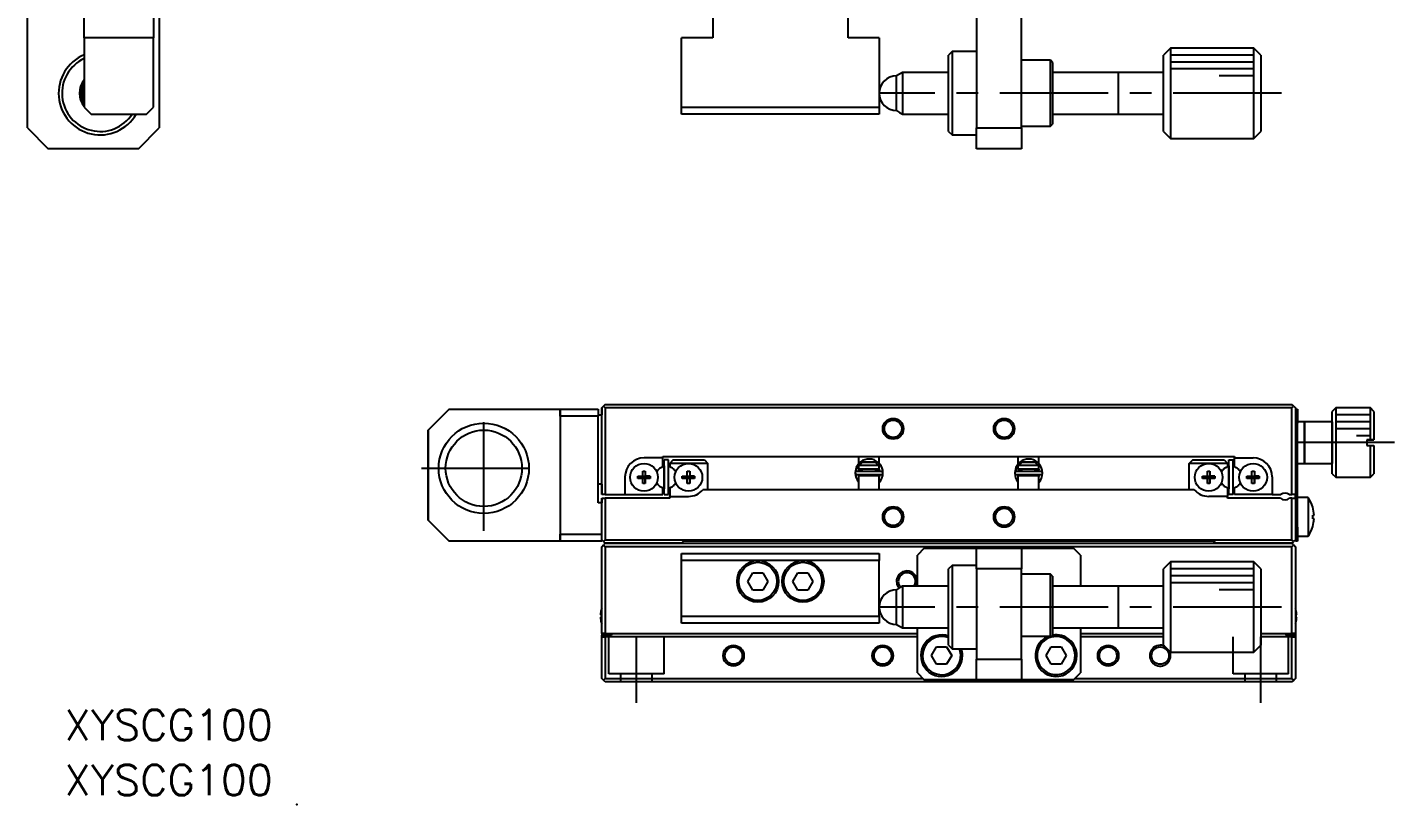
# Model space of a CAD drawing. Extents: x 42 to 370, y 20 to 268.
# Drawn here: x 44.2 to 201.9, y 19.9 to 109.5 of the extents above; entities that cross this region are included whole.
import ezdxf

# ---------------------------------------------------------------- set-up
doc = ezdxf.new("R2010")
doc.units = 0
doc.header["$LTSCALE"] = 10
doc.linetypes.add('CENTER', pattern=[2, 1.25, -0.25, 0.25, -0.25])
doc.linetypes.add('DASHED', pattern=[3.5, 2, -1.5])
doc.layers.get('0').update_dxf_attribs({"linetype": 'CONTINUOUS'})
doc.layers.add('CENTER', color=1, linetype='CENTER')
doc.styles.get("Standard").update_dxf_attribs({"font": 'txt.shx', "bigfont": '@extfont2.shx'})

msp = doc.modelspace()

# ---------------------------------------------------------------- linework, layer by layer
at = {"color": 7, "linetype": 'CONTINUOUS'}
for p, q in [((50.8, 108.28), (50.8, 115.48)), ((58.8, 115.48), (58.8, 108.28)), ((123.28, 115.48), (123.28, 108.28)), ((138.88, 108.28), (138.88, 115.48)), ((44.24, 97.88), (44.24, 110.68)), ((59.44, 110.68), (59.44, 97.88)), ((153.68, 110.68), (153.68, 97.88)), ((158.88, 97.88), (158.88, 110.68)), ((58.8, 108.28), (50.8, 108.28)), ((50.8, 108.28), (50.8, 100.28)), ((58.8, 100.28), (58.8, 108.28)), ((119.68, 100.28), (119.68, 108.28)), ((123.28, 108.28), (119.68, 108.28)), ((142.48, 108.28), (138.88, 108.28)), ((142.48, 108.28), (142.48, 100.28)), ((150.88, 106.68), (150.48, 106.28)), ((150.48, 97.48), (150.48, 106.28)), ((150.88, 106.68), (150.88, 97.08)), ((153.68, 106.68), (150.88, 106.68)), ((162.24, 105.68), (158.88, 105.68)), ((162.24, 98.08), (162.24, 105.68)), ((162.48, 105.44), (162.24, 105.68)), ((176.08, 107.08), (175.28, 106.28)), ((175.28, 97.48), (175.28, 106.28)), ((176.08, 107.08), (176.08, 96.68)), ((185.68, 107.08), (176.08, 107.08)), ((185.68, 106.28), (176.08, 106.28)), ((186.48, 106.28), (185.68, 107.08)), ((185.68, 96.68), (185.68, 107.079787)), ((186.48, 106.28), (186.48, 97.48)), ((186.48, 106.27982), (186.48, 97.48)), ((144.82641, 104.08), (144.48, 103.88)), ((145.17282, 104.28), (144.82641, 104.08)), ((145.17282, 104.28), (145.17282, 99.48)), ((150.479985, 104.28), (145.17282, 104.28)), ((162.48, 105.44), (162.48, 98.32)), ((170.08, 104.28), (162.480015, 104.28)), ((170.08, 104.28), (170.076, 104.28)), ((170.08, 99.479996), (170.08, 104.280004)), ((175.28, 104.28), (170.08, 104.28)), ((170.084, 104.28), (170.08, 104.28)), ((185.68, 105.48), (176.08, 105.48)), ((185.68, 104.68), (176.08, 104.68)), ((144.48, 99.88), (144.48, 103.88)), ((185.68, 103.88), (181.68, 103.88)), ((50.8, 100.28), (51.6, 99.48)), ((51.6, 99.48), (58, 99.48)), ((58, 99.48), (58.8, 100.28)), ((119.68, 100.28), (142.48, 100.28)), ((119.68, 99.48), (119.68, 100.28)), ((128.48, 99.48), (119.68, 99.48)), ((133.68, 99.48), (128.48, 99.48)), ((142.48, 99.48), (133.68, 99.48)), ((142.48, 100.28), (142.48, 99.48)), ((144.48, 99.88), (144.82641, 99.68)), ((144.82641, 99.68), (145.17282, 99.48)), ((145.17282, 99.48), (150.479985, 99.48)), ((162.480015, 99.48), (170.08, 99.48)), ((170.076, 99.48), (170.08, 99.48)), ((170.08, 99.48), (175.28, 99.48)), ((170.08, 99.48), (170.084, 99.48)), ((44.24, 97.88), (46.64, 95.48)), ((57.04, 95.48), (59.44, 97.88)), ((153.68, 97.88), (158.88, 97.88)), ((153.68, 95.48), (153.68, 97.88)), ((158.88, 98.08), (162.24, 98.08)), ((158.88, 97.88), (158.88, 95.48)), ((162.24, 98.08), (162.48, 98.32)), ((150.48, 97.48), (150.88, 97.08)), ((150.88, 97.08), (153.68, 97.08)), ((175.28, 97.48), (176.08, 96.68)), ((176.08, 96.68), (185.68, 96.68)), ((185.68, 96.68), (186.48, 97.48)), ((57.04, 95.48), (46.64, 95.48)), ((158.88, 95.48), (153.68, 95.48)), ((92.88, 65.44), (90.48, 63.04)), ((90.48, 63.04), (92.88, 65.44)), ((92.88, 65.44), (105.68, 65.44)), ((105.68, 65.44), (105.68, 50.24)), ((105.68, 64.64), (105.68, 65.44)), ((105.68, 65.44), (110.08, 65.44)), ((110.08, 65.44), (110.08, 64.64)), ((110.08, 64.8), (110.48, 64.8)), ((110.48, 65.6), (110.68, 65.8)), ((110.68, 65.8), (110.48, 65.6)), ((110.48, 55.6), (110.48, 65.6)), ((110.48, 65.6), (110.48, 64.8)), ((110.68, 65.8), (110.88, 66)), ((110.88, 66), (110.68, 65.8)), ((110.68, 65.8), (110.88, 65.6)), ((110.88, 66), (190.08, 66)), ((110.88, 65.6), (110.88, 55.6)), ((190.08, 65.6), (110.88, 65.6)), ((190.28, 65.8), (190.08, 66)), ((190.08, 65.6), (190.28, 65.8)), ((190.08, 55.6), (190.08, 65.6)), ((190.28, 65.8), (190.48, 65.6)), ((190.48, 65.6), (190.48, 55.6)), ((190.48, 65.44), (190.72, 65.44)), ((190.72, 65.44), (190.72, 63.84)), ((195.12, 65.6), (194.72, 65.2)), ((194.72, 64), (194.72, 65.2)), ((194.72, 58), (194.72, 65.2)), ((195.12, 65.6), (195.12, 57.6)), ((199.12, 65.6), (195.12, 65.6)), ((199.12, 64.8), (195.12, 64.8)), ((199.12, 61.92), (199.12, 65.6)), ((199.52, 65.2), (199.12, 65.6)), ((199.52, 65.2), (199.52, 61.92)), ((105.68, 64.64), (105.68, 51.04)), ((110.08, 64.64), (105.68, 64.64)), ((110.08, 54.64), (110.08, 64.64)), ((191.52, 64), (190.72, 64)), ((190.72, 51.84), (190.72, 63.84)), ((191.52, 64), (191.52, 59.2)), ((191.52, 59.2), (191.52, 64)), ((194.72, 64), (191.52, 64)), ((194.72, 61.6), (194.72, 64)), ((194.72, 64), (194.72, 59.2)), ((199.12, 64), (195.12, 64)), ((199.12, 63.2), (195.12, 63.2)), ((90.48, 63.04), (90.48, 52.64)), ((90.48, 52.64), (90.48, 63.04)), ((194.72, 59.2), (194.72, 61.6)), ((199.12, 62.4), (197.52, 62.4)), ((198.72, 61.92), (199.12, 61.92)), ((199.12, 61.92), (198.72, 61.92)), ((198.72, 61.92), (198.72, 61.28)), ((199.12, 61.92), (199.52, 61.92)), ((199.52, 61.92), (199.12, 61.92)), ((117.52, 60), (183.44, 60)), ((117.52, 59.84), (117.52, 60)), ((140.08, 60), (140.08, 59.126675)), ((142.48, 59.20151), (142.48, 60)), ((158.48, 60), (158.48, 59.126675)), ((160.88, 59.20151), (160.88, 60)), ((183.44, 60), (183.44, 59.84)), ((183.44, 59.84), (183.44, 60)), ((198.72, 61.28), (199.12, 61.28)), ((199.12, 57.6), (199.12, 61.28)), ((199.12, 61.28), (199.52, 61.28)), ((199.52, 61.28), (199.52, 58)), ((117.52, 59.84), (115.36, 59.84)), ((117.285, 58.699852), (117.52, 58.83553)), ((117.52, 58.83553), (117.52, 59.84)), ((117.68, 58.847117), (117.68, 59.6)), ((117.68, 55.6), (117.68, 59.6)), ((118.16, 59.6), (117.68, 59.6)), ((117.68, 58.92), (117.68, 56.28)), ((117.68, 58.92), (117.68, 58.847117)), ((117.68, 58.92), (117.68, 58.847117)), ((117.68, 58.92), (117.68, 58.847117)), ((117.68, 58.92), (117.68, 58.847117)), ((117.68, 58.92), (117.68, 58.847117)), ((117.68, 58.92), (117.68, 58.847117)), ((117.68, 58.92), (117.68, 58.847117)), ((117.68, 58.92), (117.68, 58.847117)), ((117.68, 58.92), (117.68, 58.847117)), ((117.68, 58.92), (117.68, 58.847117)), ((117.68, 58.92), (117.68, 58.847117)), ((117.68, 58.92), (117.68, 58.847117)), ((117.68, 58.92), (117.68, 58.847117)), ((117.68, 58.92), (117.68, 58.847117)), ((117.68, 58.92), (117.68, 58.847117)), ((117.68, 58.92), (117.68, 58.847117)), ((117.68, 58.92), (117.68, 58.847117)), ((117.68, 58.92), (117.68, 58.847117)), ((117.68, 58.92), (117.68, 58.847117)), ((117.68, 58.92), (117.68, 58.847117)), ((117.68, 58.92), (117.68, 58.847117)), ((117.68, 58.92), (117.68, 58.847117)), ((117.68, 58.92), (117.68, 58.847117)), ((118.16, 55.6), (118.16, 59.6)), ((118.32, 59.2), (118.72, 59.6)), ((118.72, 59.6), (118.32, 59.2)), ((118.32, 59.2), (118.32, 58.83553)), ((118.32, 59.2), (118.32, 58.83553)), ((120.48, 59.2), (118.32, 59.2)), ((118.32, 58.83553), (118.555, 58.699852)), ((118.32, 58.83553), (118.555, 58.699852)), ((118.72, 59.6), (122.32, 59.6)), ((122.72, 59.2), (120.48, 59.2)), ((122.32, 59.6), (122.72, 59.2)), ((122.72, 56.16), (122.72, 59.2)), ((139.825298, 58.695789), (139.713552, 58.123378)), ((139.842339, 58.737252), (139.825298, 58.695789)), ((139.839935, 58.731317), (139.838937, 58.730371)), ((139.838937, 58.730371), (139.839796, 58.279786)), ((139.840594, 58.731567), (139.839935, 58.731317)), ((139.842595, 58.731888), (139.840594, 58.731567)), ((139.868795, 58.795747), (139.842339, 58.737252)), ((139.842449, 58.737596), (140.035979, 58.673389)), ((139.845743, 58.73186), (139.842595, 58.731888)), ((139.849813, 58.731417), (139.845743, 58.73186)), ((139.854781, 58.730563), (139.849813, 58.731417)), ((139.860618, 58.729301), (139.854781, 58.730563)), ((139.86729, 58.72764), (139.860618, 58.729301)), ((139.87476, 58.725589), (139.86729, 58.72764)), ((139.882983, 58.72316), (139.87476, 58.725589)), ((139.891912, 58.720366), (139.882983, 58.72316)), ((139.901494, 58.717225), (139.891912, 58.720366)), ((139.911676, 58.713754), (139.901494, 58.717225)), ((139.922397, 58.709974), (139.911676, 58.713754)), ((139.933595, 58.705906), (139.922397, 58.709974)), ((139.945206, 58.701574), (139.933595, 58.705906)), ((139.957162, 58.697002), (139.945206, 58.701574)), ((139.969394, 58.692219), (139.957162, 58.697002)), ((139.981831, 58.687251), (139.969394, 58.692219)), ((139.994401, 58.682127), (139.981831, 58.687251)), ((140.007031, 58.676876), (139.994401, 58.682127)), ((140.019647, 58.67153), (140.007031, 58.676876)), ((140.032178, 58.666119), (140.019647, 58.67153)), ((140.044549, 58.660675), (140.032178, 58.666119)), ((140.035979, 58.673389), (140.080013, 58.653278)), ((140.05669, 58.655228), (140.044549, 58.660675)), ((140.06853, 58.649812), (140.05669, 58.655228)), ((140.08, 58.644456), (140.06853, 58.649812)), ((140.123453, 58.96), (140.08, 58.96)), ((140.123453, 58.96), (140.08, 58.96)), ((140.08, 58.96), (140.08, 58.56)), ((140.08, 58.56), (142.48, 58.56)), ((140.123453, 58.96), (140.546788, 59.36)), ((142.436547, 58.96), (140.123453, 58.96)), ((140.153548, 58.509758), (140.154009, 58.520672)), ((140.153639, 58.498835), (140.153548, 58.509758)), ((140.154281, 58.487932), (140.153639, 58.498835)), ((140.154009, 58.520672), (140.15502, 58.531551)), ((140.155473, 58.477077), (140.154281, 58.487932)), ((140.15502, 58.531551), (140.156579, 58.542365)), ((140.157209, 58.466299), (140.155473, 58.477077)), ((140.156579, 58.542365), (140.158682, 58.553088)), ((140.159487, 58.455623), (140.157209, 58.466299)), ((140.158682, 58.553088), (140.160344, 58.560015)), ((140.162298, 58.445079), (140.159487, 58.455623)), ((140.165635, 58.434692), (140.162298, 58.445079)), ((140.169489, 58.424489), (140.165635, 58.434692)), ((140.173849, 58.414495), (140.169489, 58.424489)), ((140.178703, 58.404734), (140.173849, 58.414495)), ((140.184039, 58.395232), (140.178703, 58.404734)), ((140.181226, 58.4), (140.48, 58.4)), ((140.189841, 58.386011), (140.184039, 58.395232)), ((140.196094, 58.377093), (140.189841, 58.386011)), ((140.202783, 58.368501), (140.196094, 58.377093)), ((140.209888, 58.360254), (140.202783, 58.368501)), ((140.217394, 58.352373), (140.209888, 58.360254)), ((140.225279, 58.344876), (140.217394, 58.352373)), ((140.233524, 58.33778), (140.225279, 58.344876)), ((140.48, 58.56), (140.48, 58.287853)), ((140.546788, 59.36), (142.013212, 59.36)), ((142.013212, 59.36), (140.546788, 59.36)), ((142.013212, 59.36), (142.436547, 58.96)), ((142.08, 58.287853), (142.08, 58.56)), ((142.08, 58.4), (142.444813, 58.4)), ((142.404609, 58.348731), (142.396531, 58.341409)), ((142.412314, 58.356447), (142.404609, 58.348731)), ((142.419628, 58.364539), (142.412314, 58.356447)), ((142.426531, 58.372988), (142.419628, 58.364539)), ((142.433005, 58.381773), (142.426531, 58.372988)), ((142.439033, 58.390872), (142.433005, 58.381773)), ((142.48, 58.96), (142.436547, 58.96)), ((142.4446, 58.400264), (142.439033, 58.390872)), ((142.449689, 58.409925), (142.4446, 58.400264)), ((142.454288, 58.419831), (142.449689, 58.409925)), ((142.458384, 58.429957), (142.454288, 58.419831)), ((142.461966, 58.440277), (142.458384, 58.429957)), ((142.465024, 58.450766), (142.461966, 58.440277)), ((142.46755, 58.461396), (142.465024, 58.450766)), ((142.466128, 58.557067), (142.468081, 58.548203)), ((142.469536, 58.47214), (142.46755, 58.461396)), ((142.468081, 58.548203), (142.469935, 58.537442)), ((142.470978, 58.482971), (142.469536, 58.47214)), ((142.469935, 58.537442), (142.471244, 58.5266)), ((142.471872, 58.493861), (142.470978, 58.482971)), ((142.471244, 58.5266), (142.472005, 58.515703)), ((142.472214, 58.504781), (142.471872, 58.493861)), ((142.472005, 58.515703), (142.472214, 58.504781)), ((142.48, 59.201316), (142.48, 59.201436)), ((142.48, 58.56), (142.48, 58.96)), ((142.802529, 58.688697), (142.786798, 58.730371)), ((158.225298, 58.695789), (158.113552, 58.123378)), ((158.239806, 58.731296), (158.225298, 58.695789)), ((158.239935, 58.731317), (158.238937, 58.730371)), ((158.238937, 58.730371), (158.239796, 58.279786)), ((158.268795, 58.795747), (158.239806, 58.731296)), ((158.240594, 58.731567), (158.239935, 58.731317)), ((158.242586, 58.731888), (158.240594, 58.731567)), ((158.242449, 58.737596), (158.435979, 58.673389)), ((158.245731, 58.731861), (158.242586, 58.731888)), ((158.249798, 58.73142), (158.245731, 58.731861)), ((158.254764, 58.730566), (158.249798, 58.73142)), ((158.260599, 58.729306), (158.254764, 58.730566)), ((158.26727, 58.727646), (158.260599, 58.729306)), ((158.274739, 58.725595), (158.26727, 58.727646)), ((158.282961, 58.723166), (158.274739, 58.725595)), ((158.291889, 58.720373), (158.282961, 58.723166)), ((158.301472, 58.717233), (158.291889, 58.720373)), ((158.311654, 58.713762), (158.301472, 58.717233)), ((158.322376, 58.709981), (158.311654, 58.713762)), ((158.333575, 58.705913), (158.322376, 58.709981)), ((158.345187, 58.701581), (158.333575, 58.705913)), ((158.357144, 58.697009), (158.345187, 58.701581)), ((158.369377, 58.692225), (158.357144, 58.697009)), ((158.381816, 58.687257), (158.369377, 58.692225)), ((158.394388, 58.682132), (158.381816, 58.687257)), ((158.407019, 58.676881), (158.394388, 58.682132)), ((158.419638, 58.671534), (158.407019, 58.676881)), ((158.43217, 58.666122), (158.419638, 58.671534)), ((158.444544, 58.660677), (158.43217, 58.666122)), ((158.435979, 58.673389), (158.480013, 58.653278)), ((158.456686, 58.65523), (158.444544, 58.660677)), ((158.468528, 58.649813), (158.456686, 58.65523)), ((158.48, 58.644456), (158.468528, 58.649813)), ((158.523453, 58.96), (158.48, 58.96)), ((158.523453, 58.96), (158.48, 58.96)), ((158.48, 58.96), (158.48, 58.56)), ((158.48, 58.56), (160.88, 58.56)), ((158.523453, 58.96), (158.946788, 59.36)), ((160.836547, 58.96), (158.523453, 58.96)), ((158.553548, 58.509758), (158.554009, 58.520672)), ((158.553639, 58.498835), (158.553548, 58.509758)), ((158.554281, 58.487932), (158.553639, 58.498835)), ((158.554009, 58.520672), (158.55502, 58.531551)), ((158.555473, 58.477077), (158.554281, 58.487932)), ((158.55502, 58.531551), (158.556579, 58.542365)), ((158.557209, 58.466299), (158.555473, 58.477077)), ((158.556579, 58.542365), (158.558682, 58.553088)), ((158.559487, 58.455623), (158.557209, 58.466299)), ((158.558682, 58.553088), (158.560344, 58.560015)), ((158.562298, 58.445079), (158.559487, 58.455623)), ((158.565635, 58.434692), (158.562298, 58.445079)), ((158.569489, 58.424489), (158.565635, 58.434692)), ((158.573849, 58.414495), (158.569489, 58.424489)), ((158.578703, 58.404734), (158.573849, 58.414495)), ((158.584039, 58.395232), (158.578703, 58.404734)), ((158.581226, 58.4), (158.88, 58.4)), ((158.589841, 58.386011), (158.584039, 58.395232)), ((158.596094, 58.377093), (158.589841, 58.386011)), ((158.602783, 58.368501), (158.596094, 58.377093)), ((158.609888, 58.360254), (158.602783, 58.368501)), ((158.617394, 58.352373), (158.609888, 58.360254)), ((158.625279, 58.344876), (158.617394, 58.352373)), ((158.633524, 58.33778), (158.625279, 58.344876)), ((158.88, 58.56), (158.88, 58.287853)), ((158.946788, 59.36), (160.413212, 59.36)), ((160.413212, 59.36), (158.946788, 59.36)), ((160.413212, 59.36), (160.836547, 58.96)), ((160.48, 58.287853), (160.48, 58.56)), ((160.48, 58.4), (160.844813, 58.4)), ((160.804609, 58.348731), (160.796531, 58.341409)), ((160.812314, 58.356447), (160.804609, 58.348731)), ((160.819628, 58.364539), (160.812314, 58.356447)), ((160.826531, 58.372988), (160.819628, 58.364539)), ((160.833005, 58.381773), (160.826531, 58.372988)), ((160.839033, 58.390872), (160.833005, 58.381773)), ((160.88, 58.96), (160.836547, 58.96)), ((160.8446, 58.400264), (160.839033, 58.390872)), ((160.849689, 58.409925), (160.8446, 58.400264)), ((160.854288, 58.419831), (160.849689, 58.409925)), ((160.858384, 58.429957), (160.854288, 58.419831)), ((160.861966, 58.440277), (160.858384, 58.429957)), ((160.865024, 58.450766), (160.861966, 58.440277)), ((160.86755, 58.461396), (160.865024, 58.450766)), ((160.866128, 58.557067), (160.868081, 58.548203)), ((160.869536, 58.47214), (160.86755, 58.461396)), ((160.868081, 58.548203), (160.869935, 58.537442)), ((160.870978, 58.482971), (160.869536, 58.47214)), ((160.869935, 58.537442), (160.871244, 58.5266)), ((160.871872, 58.493861), (160.870978, 58.482971)), ((160.871244, 58.5266), (160.872005, 58.515703)), ((160.872214, 58.504781), (160.871872, 58.493861)), ((160.872005, 58.515703), (160.872214, 58.504781)), ((160.88, 59.201316), (160.88, 59.201436)), ((160.88, 58.56), (160.88, 58.96)), ((161.202529, 58.688697), (161.186798, 58.730371)), ((178.24, 59.2), (178.64, 59.6)), ((178.64, 59.6), (178.24, 59.2)), ((180.48, 59.2), (178.24, 59.2)), ((178.24, 56.16), (178.24, 59.2)), ((178.24, 56.16), (178.24, 59.2)), ((178.64, 59.6), (182.24, 59.6)), ((182.64, 59.2), (180.48, 59.2)), ((182.24, 59.6), (182.64, 59.2)), ((182.64, 58.83553), (182.405, 58.699852)), ((182.64, 59.2), (182.64, 58.83553)), ((182.799998, 58.92), (182.799998, 58.847117)), ((182.799998, 58.92), (182.799998, 58.847117)), ((182.799998, 58.92), (182.799998, 58.847117)), ((182.799998, 58.92), (182.799998, 58.847117)), ((182.799998, 58.92), (182.799998, 58.847117)), ((182.799998, 58.92), (182.799998, 58.847117)), ((182.799998, 58.92), (182.799998, 58.847117)), ((182.799998, 58.92), (182.799998, 58.847117)), ((182.799998, 58.92), (182.799998, 58.847117)), ((182.799998, 58.92), (182.799998, 58.847117)), ((182.799998, 58.92), (182.799998, 58.847117)), ((182.799998, 58.92), (182.799998, 58.847117)), ((182.799998, 58.92), (182.799998, 58.847117)), ((182.799998, 58.92), (182.799998, 58.847117)), ((182.799998, 58.92), (182.799998, 58.847117)), ((182.799998, 58.92), (182.799998, 58.847117)), ((182.799998, 58.92), (182.799998, 58.847117)), ((182.799998, 58.92), (182.799998, 58.847117)), ((182.799998, 58.92), (182.799998, 58.847117)), ((182.799998, 58.92), (182.799998, 58.847117)), ((182.799998, 58.92), (182.799998, 58.847117)), ((182.799998, 58.92), (182.799998, 56.28)), ((182.799998, 58.92), (182.799998, 58.847117)), ((182.799998, 58.92), (182.799998, 58.847117)), ((182.799998, 58.92), (182.799998, 58.847117)), ((182.799998, 58.92), (182.799998, 58.847117)), ((182.799998, 58.92), (182.799998, 58.847117)), ((182.799998, 58.92), (182.799998, 58.847117)), ((182.799998, 58.92), (182.799998, 58.847117)), ((182.799998, 58.92), (182.799998, 58.847117)), ((182.799998, 58.92), (182.799998, 58.847117)), ((182.799998, 58.92), (182.799998, 58.847117)), ((182.799998, 58.92), (182.799998, 58.847117)), ((182.799998, 58.92), (182.799998, 58.847117)), ((182.799998, 58.92), (182.799998, 58.847117)), ((182.799998, 58.92), (182.799998, 58.847117)), ((182.799998, 58.92), (182.799998, 58.847117)), ((182.799998, 58.92), (182.799998, 58.847117)), ((182.799998, 58.92), (182.799998, 58.847117)), ((182.799998, 58.92), (182.799998, 58.847117)), ((182.799998, 58.92), (182.799998, 58.847117)), ((182.799998, 58.92), (182.799998, 58.847117)), ((182.8, 59.6), (183.28, 59.6)), ((182.8, 55.6), (182.8, 59.6)), ((182.8, 58.847117), (182.8, 59.6)), ((183.28, 55.6), (183.28, 59.6)), ((183.44, 59.84), (185.6, 59.84)), ((183.44, 58.83553), (183.44, 59.84)), ((183.44, 58.83553), (183.44, 59.84)), ((183.675, 58.699852), (183.44, 58.83553)), ((183.675, 58.699852), (183.44, 58.83553)), ((190.72, 59.2), (191.52, 59.2)), ((191.52, 59.2), (194.72, 59.2)), ((194.72, 58), (194.72, 59.2)), ((110.48, 56.8), (110.08, 56.8)), ((110.48, 56.8), (110.48, 55.6)), ((113.16, 57.64), (113.16, 55.6)), ((114.650911, 57.744), (115.216, 57.744)), ((114.650911, 57.456), (114.650911, 57.744)), ((114.650911, 57.744), (115.216, 57.744)), ((115.216, 57.456), (114.650911, 57.456)), ((115.216, 58.309089), (115.504, 58.309089)), ((115.216, 57.744), (115.216, 58.309089)), ((115.224298, 57.735702), (115.216, 57.744)), ((115.224298, 57.464298), (115.216, 57.456)), ((115.216, 56.890911), (115.216, 57.456)), ((115.504, 56.890911), (115.216, 56.890911)), ((115.224298, 57.464298), (115.224298, 57.735702)), ((115.224298, 57.735702), (115.495702, 57.735702)), ((115.495702, 57.464298), (115.224298, 57.464298)), ((115.495702, 57.735702), (115.504, 57.744)), ((115.495702, 57.735702), (115.495702, 57.464298)), ((115.495702, 57.464298), (115.504, 57.456)), ((115.504, 58.309089), (115.504, 57.744)), ((115.504, 58.309089), (115.504, 57.744)), ((115.504, 57.744), (116.069089, 57.744)), ((116.069089, 57.744), (115.504, 57.744)), ((115.504, 57.456), (115.504, 56.890911)), ((116.069089, 57.456), (115.504, 57.456)), ((115.504, 56.890911), (115.504, 57.456)), ((116.069089, 57.744), (116.069089, 57.456)), ((119.770911, 57.744), (120.336, 57.744)), ((119.770911, 57.456), (119.770911, 57.744)), ((119.770911, 57.744), (120.336, 57.744)), ((120.336, 57.456), (119.770911, 57.456)), ((120.336, 58.309089), (120.624, 58.309089)), ((120.336, 57.744), (120.336, 58.309089)), ((120.344298, 57.735702), (120.336, 57.744)), ((120.344298, 57.464298), (120.336, 57.456)), ((120.336, 56.890911), (120.336, 57.456)), ((120.624, 56.890911), (120.336, 56.890911)), ((120.344298, 57.464298), (120.344298, 57.735702)), ((120.344298, 57.735702), (120.615702, 57.735702)), ((120.615702, 57.464298), (120.344298, 57.464298)), ((120.615702, 57.735702), (120.624, 57.744)), ((120.615702, 57.735702), (120.615702, 57.464298)), ((120.615702, 57.464298), (120.624, 57.456)), ((120.624, 58.309089), (120.624, 57.744)), ((120.624, 58.309089), (120.624, 57.744)), ((120.624, 57.744), (121.189089, 57.744)), ((121.189089, 57.744), (120.624, 57.744)), ((120.624, 57.456), (120.624, 56.890911)), ((121.189089, 57.456), (120.624, 57.456)), ((120.624, 56.890911), (120.624, 57.456)), ((121.189089, 57.744), (121.189089, 57.456)), ((142.732868, 58.287853), (139.892868, 58.287853)), ((139.892868, 57.927853), (142.732868, 57.927853)), ((140.48, 57.76), (140.08, 57.76)), ((142.48, 57.76), (140.08, 57.76)), ((140.08, 57.76), (140.08, 56.16)), ((140.122443, 57.7599), (140.085581, 57.927808)), ((140.242109, 58.331102), (140.233524, 58.33778)), ((140.251011, 58.324857), (140.242109, 58.331102)), ((140.260209, 58.319061), (140.251011, 58.324857)), ((140.269681, 58.313725), (140.260209, 58.319061)), ((140.279402, 58.308863), (140.269681, 58.313725)), ((140.28935, 58.304485), (140.279402, 58.308863)), ((140.299501, 58.300602), (140.28935, 58.304485)), ((140.309829, 58.297221), (140.299501, 58.300602)), ((140.320311, 58.294352), (140.309829, 58.297221)), ((140.330921, 58.291999), (140.320311, 58.294352)), ((140.341633, 58.29017), (140.330921, 58.291999)), ((140.352423, 58.288867), (140.341633, 58.29017)), ((140.363264, 58.288094), (140.352423, 58.288867)), ((140.373559, 58.287853), (140.363264, 58.288094)), ((140.48, 57.927853), (140.48, 57.76)), ((142.08, 57.76), (140.48, 57.76)), ((142.08, 57.76), (140.48, 57.76)), ((142.08, 57.76), (142.08, 57.927853)), ((142.48, 57.76), (142.08, 57.76)), ((142.257062, 58.287908), (142.252177, 58.287853)), ((142.267921, 58.288416), (142.257062, 58.287908)), ((142.278742, 58.289456), (142.267921, 58.288416)), ((142.289501, 58.291024), (142.278742, 58.289456)), ((142.300172, 58.293119), (142.289501, 58.291024)), ((142.310729, 58.295735), (142.300172, 58.293119)), ((142.321147, 58.298867), (142.310729, 58.295735)), ((142.331401, 58.302507), (142.321147, 58.298867)), ((142.341465, 58.306648), (142.331401, 58.302507)), ((142.351316, 58.311281), (142.341465, 58.306648)), ((142.360928, 58.316394), (142.351316, 58.311281)), ((142.370279, 58.321977), (142.360928, 58.316394)), ((142.379345, 58.328017), (142.370279, 58.321977)), ((142.388103, 58.334499), (142.379345, 58.328017)), ((142.396531, 58.341409), (142.388103, 58.334499)), ((142.48, 56.16), (142.48, 57.76)), ((142.539903, 57.927801), (142.480327, 57.688787)), ((161.132868, 58.287853), (158.292868, 58.287853)), ((158.292868, 57.927853), (161.132868, 57.927853)), ((158.88, 57.76), (158.48, 57.76)), ((160.88, 57.76), (158.48, 57.76)), ((158.48, 57.76), (158.48, 56.16)), ((158.522443, 57.7599), (158.485581, 57.927808)), ((158.642109, 58.331102), (158.633524, 58.33778)), ((158.651011, 58.324857), (158.642109, 58.331102)), ((158.660209, 58.319061), (158.651011, 58.324857)), ((158.669681, 58.313725), (158.660209, 58.319061)), ((158.679402, 58.308863), (158.669681, 58.313725)), ((158.68935, 58.304485), (158.679402, 58.308863)), ((158.699501, 58.300602), (158.68935, 58.304485)), ((158.709829, 58.297221), (158.699501, 58.300602)), ((158.720311, 58.294352), (158.709829, 58.297221)), ((158.730921, 58.291999), (158.720311, 58.294352)), ((158.741633, 58.29017), (158.730921, 58.291999)), ((158.752423, 58.288867), (158.741633, 58.29017)), ((158.763264, 58.288094), (158.752423, 58.288867)), ((158.773559, 58.287853), (158.763264, 58.288094)), ((158.88, 57.927853), (158.88, 57.76)), ((160.48, 57.76), (158.88, 57.76)), ((160.48, 57.76), (158.88, 57.76)), ((160.48, 57.76), (160.48, 57.927853)), ((160.88, 57.76), (160.48, 57.76)), ((160.657062, 58.287908), (160.652177, 58.287853)), ((160.667921, 58.288416), (160.657062, 58.287908)), ((160.678742, 58.289456), (160.667921, 58.288416)), ((160.689501, 58.291024), (160.678742, 58.289456)), ((160.700172, 58.293119), (160.689501, 58.291024)), ((160.710729, 58.295735), (160.700172, 58.293119)), ((160.721147, 58.298867), (160.710729, 58.295735)), ((160.731401, 58.302507), (160.721147, 58.298867)), ((160.741465, 58.306648), (160.731401, 58.302507)), ((160.751316, 58.311281), (160.741465, 58.306648)), ((160.760928, 58.316394), (160.751316, 58.311281)), ((160.770279, 58.321977), (160.760928, 58.316394)), ((160.779345, 58.328017), (160.770279, 58.321977)), ((160.788103, 58.334499), (160.779345, 58.328017)), ((160.796531, 58.341409), (160.788103, 58.334499)), ((160.88, 56.16), (160.88, 57.76)), ((160.939903, 57.927801), (160.880327, 57.688787)), ((179.770911, 57.744), (180.336, 57.744)), ((179.770911, 57.456), (179.770911, 57.744)), ((179.770911, 57.744), (180.336, 57.744)), ((180.336, 57.456), (179.770911, 57.456)), ((180.336, 58.309089), (180.624, 58.309089)), ((180.336, 57.744), (180.336, 58.309089)), ((180.344298, 57.735702), (180.336, 57.744)), ((180.344298, 57.464298), (180.336, 57.456)), ((180.336, 56.890911), (180.336, 57.456)), ((180.624, 56.890911), (180.336, 56.890911)), ((180.344298, 57.464298), (180.344298, 57.735702)), ((180.344298, 57.735702), (180.615702, 57.735702)), ((180.615702, 57.464298), (180.344298, 57.464298)), ((180.615702, 57.735702), (180.624, 57.744)), ((180.615702, 57.735702), (180.615702, 57.464298)), ((180.615702, 57.464298), (180.624, 57.456)), ((180.624, 58.309089), (180.624, 57.744)), ((180.624, 58.309089), (180.624, 57.744)), ((180.624, 57.744), (181.189089, 57.744)), ((181.189089, 57.744), (180.624, 57.744)), ((180.624, 57.456), (180.624, 56.890911)), ((181.189089, 57.456), (180.624, 57.456)), ((180.624, 56.890911), (180.624, 57.456)), ((181.189089, 57.744), (181.189089, 57.456)), ((184.890911, 57.744), (185.456, 57.744)), ((184.890911, 57.456), (184.890911, 57.744)), ((184.890911, 57.744), (185.456, 57.744)), ((185.456, 57.456), (184.890911, 57.456)), ((185.456, 58.309089), (185.744, 58.309089)), ((185.456, 57.744), (185.456, 58.309089)), ((185.464298, 57.735702), (185.456, 57.744)), ((185.464298, 57.464298), (185.456, 57.456)), ((185.456, 56.890911), (185.456, 57.456)), ((185.744, 56.890911), (185.456, 56.890911)), ((185.464298, 57.464298), (185.464298, 57.735702)), ((185.464298, 57.735702), (185.735702, 57.735702)), ((185.735702, 57.464298), (185.464298, 57.464298)), ((185.735702, 57.735702), (185.744, 57.744)), ((185.735702, 57.735702), (185.735702, 57.464298)), ((185.735702, 57.464298), (185.744, 57.456)), ((185.744, 58.309089), (185.744, 57.744)), ((185.744, 58.309089), (185.744, 57.744)), ((185.744, 57.744), (186.309089, 57.744)), ((186.309089, 57.744), (185.744, 57.744)), ((185.744, 57.456), (185.744, 56.890911)), ((186.309089, 57.456), (185.744, 57.456)), ((185.744, 56.890911), (185.744, 57.456)), ((186.309089, 57.744), (186.309089, 57.456)), ((187.8, 57.64), (187.8, 55.6)), ((187.8, 57.64), (187.8, 55.6)), ((194.72, 58), (195.12, 57.6)), ((195.12, 57.6), (199.12, 57.6)), ((199.12, 57.6), (199.52, 58)), ((105.68, 55.44), (105.68, 53.04)), ((105.68, 55.44), (105.68, 50.64)), ((110.88, 55.6), (110.48, 55.6)), ((110.48, 50.4), (110.48, 55.2)), ((110.48, 55.2), (110.88, 55.2)), ((110.48, 55.2), (110.48, 54.64)), ((110.88, 55.6), (113.16, 55.6)), ((110.88, 55.2), (110.88, 50.4)), ((118.32, 55.2), (110.88, 55.2)), ((113.16, 55.6), (117.52, 55.6)), ((117.52, 56.36447), (117.285, 56.500148)), ((117.52, 55.6), (117.52, 56.36447)), ((117.68, 56.352883), (117.68, 56.28)), ((117.68, 56.352883), (117.68, 56.28)), ((117.68, 56.352883), (117.68, 56.28)), ((117.68, 56.352883), (117.68, 56.28)), ((117.68, 56.352883), (117.68, 56.28)), ((117.68, 56.352883), (117.68, 56.28)), ((117.68, 56.352883), (117.68, 56.28)), ((117.68, 56.352883), (117.68, 56.28)), ((117.68, 56.352883), (117.68, 56.28)), ((117.68, 56.352883), (117.68, 56.28)), ((117.68, 56.352883), (117.68, 56.28)), ((117.68, 56.352883), (117.68, 56.28)), ((117.68, 56.352883), (117.68, 56.28)), ((117.68, 56.352883), (117.68, 56.28)), ((117.68, 56.352883), (117.68, 56.28)), ((117.68, 56.352883), (117.68, 56.28)), ((117.68, 56.352883), (117.68, 56.28)), ((117.68, 56.352883), (117.68, 56.28)), ((117.68, 56.352883), (117.68, 56.28)), ((117.68, 56.352883), (117.68, 56.28)), ((117.68, 56.352883), (117.68, 56.28)), ((117.68, 56.352883), (117.68, 56.28)), ((117.68, 56.352883), (117.68, 56.28)), ((117.68, 56.352883), (117.68, 56.28)), ((117.68, 55.6), (117.68, 56.352883)), ((117.68, 56.352883), (117.68, 56.28)), ((117.68, 56.352883), (117.68, 56.28)), ((117.68, 56.352883), (117.68, 56.28)), ((117.68, 56.352883), (117.68, 56.28)), ((117.68, 56.352883), (117.68, 56.28)), ((117.68, 56.352883), (117.68, 56.28)), ((117.68, 56.352883), (117.68, 56.28)), ((117.68, 56.352883), (117.68, 56.28)), ((117.68, 56.352883), (117.68, 56.28)), ((117.68, 56.352883), (117.68, 56.28)), ((117.68, 56.352883), (117.68, 56.28)), ((117.68, 56.352883), (117.68, 56.28)), ((117.68, 56.352883), (117.68, 56.28)), ((117.68, 56.352883), (117.68, 56.28)), ((117.68, 56.352883), (117.68, 56.28)), ((117.68, 56.352883), (117.68, 56.28)), ((117.68, 56.352883), (117.68, 56.28)), ((117.68, 55.6), (118.16, 55.6)), ((118.555, 56.500148), (118.32, 56.36447)), ((118.555, 56.500148), (118.32, 56.36447)), ((118.32, 56.36447), (118.32, 55.4)), ((118.32, 56.36447), (118.32, 55.4)), ((118.32, 55.4), (118.32, 55.2)), ((118.32, 55.4), (120.48, 55.4)), ((118.32, 55.2), (118.32, 55.4)), ((140.42, 56.16), (122.14325, 56.16)), ((142.14, 56.16), (140.42, 56.16)), ((158.82, 56.16), (142.14, 56.16)), ((160.54, 56.16), (158.82, 56.16)), ((178.81675, 56.16), (160.54, 56.16)), ((182.64, 55.4), (180.48, 55.4)), ((182.405, 56.500148), (182.64, 56.36447)), ((182.64, 56.36447), (182.64, 55.4)), ((182.64, 55.2), (182.64, 55.4)), ((188.75085, 55.2), (182.64, 55.2)), ((182.799998, 56.352883), (182.799998, 56.28)), ((182.799998, 56.352883), (182.799998, 56.28)), ((182.799998, 56.352883), (182.799998, 56.28)), ((182.799998, 56.352883), (182.799998, 56.28)), ((182.799998, 56.352883), (182.799998, 56.28)), ((182.799998, 56.352883), (182.799998, 56.28)), ((182.799998, 56.352883), (182.799998, 56.28)), ((182.799998, 56.352883), (182.799998, 56.28)), ((182.799998, 56.352883), (182.799998, 56.28)), ((182.799998, 56.352883), (182.799998, 56.28)), ((182.799998, 56.352883), (182.799998, 56.28)), ((182.799998, 56.352883), (182.799998, 56.28)), ((182.799998, 56.352883), (182.799998, 56.28)), ((182.799998, 56.352883), (182.799998, 56.28)), ((182.799998, 56.352883), (182.799998, 56.28)), ((182.799998, 56.352883), (182.799998, 56.28)), ((182.799998, 56.352883), (182.799998, 56.28)), ((182.799998, 56.352883), (182.799998, 56.28)), ((182.799998, 56.352883), (182.799998, 56.28)), ((182.799998, 56.352883), (182.799998, 56.28)), ((182.799998, 56.352883), (182.799998, 56.28)), ((182.799998, 56.352883), (182.799998, 56.28)), ((182.799998, 56.352883), (182.799998, 56.28)), ((182.799998, 56.352883), (182.799998, 56.28)), ((182.799998, 56.352883), (182.799998, 56.28)), ((182.799998, 56.352883), (182.799998, 56.28)), ((182.799998, 56.352883), (182.799998, 56.28)), ((182.799998, 56.352883), (182.799998, 56.28)), ((182.799998, 56.352883), (182.799998, 56.28)), ((182.799998, 56.352883), (182.799998, 56.28)), ((182.799998, 56.352883), (182.799998, 56.28)), ((182.799998, 56.352883), (182.799998, 56.28)), ((182.799998, 56.352883), (182.799998, 56.28)), ((182.799998, 56.352883), (182.799998, 56.28)), ((182.8, 55.6), (182.8, 56.352883)), ((183.28, 55.6), (182.8, 55.6)), ((183.44, 56.36447), (183.675, 56.500148)), ((183.44, 56.36447), (183.675, 56.500148)), ((183.44, 55.6), (183.44, 56.36447)), ((183.44, 55.6), (183.44, 56.36447)), ((187.8, 55.6), (183.44, 55.6)), ((187.8, 55.6), (188.8, 55.6)), ((189.76, 55.6), (190.08, 55.6)), ((190.08, 55.2), (189.80915, 55.2)), ((190.48, 55.6), (190.08, 55.6)), ((190.08, 50.4), (190.08, 55.2)), ((190.08, 55.2), (190.48, 55.2)), ((190.48, 55.2), (190.48, 55.6)), ((190.48, 55.2), (190.48, 55.6)), ((190.48, 55.2), (190.48, 50.4)), ((191.95397, 55.28), (190.72, 55.28)), ((191.95397, 55.28), (191.95397, 50.8)), ((110.48, 54.64), (110.08, 54.64)), ((192.474564, 54.159311), (192.479498, 54.161718)), ((90.48, 52.64), (92.88, 50.24)), ((92.88, 50.24), (90.48, 52.64)), ((105.68, 53.04), (105.68, 50.64)), ((192.474564, 53.248), (192.629169, 53.248)), ((192.474564, 52.832), (192.474564, 53.248)), ((192.629169, 52.832), (192.474564, 52.832)), ((105.68, 50.24), (105.68, 51.04)), ((105.68, 51.04), (110.48, 51.04)), ((190.72, 51.84), (190.72, 50.24)), ((190.72, 50.8), (191.95397, 50.8)), ((192.479498, 51.918282), (192.474564, 51.920689)), ((105.68, 50.24), (92.88, 50.24)), ((110.48, 50.24), (105.68, 50.24)), ((110.68, 50.2), (110.48, 50.4)), ((110.48, 50.4), (110.68, 50.2)), ((110.48, 49.6), (110.68, 49.8)), ((110.48, 39.6), (110.48, 49.6)), ((110.88, 50.4), (110.68, 50.2)), ((110.68, 50.2), (110.88, 50)), ((110.88, 50), (110.68, 50.2)), ((110.88, 50), (110.68, 49.8)), ((110.68, 49.8), (110.88, 49.6)), ((110.88, 50.4), (190.08, 50.4)), ((119.68, 50), (110.88, 50)), ((110.88, 50), (119.68, 50)), ((110.88, 49.6), (110.88, 39.6)), ((190.08, 49.6), (110.88, 49.6)), ((119.68, 50), (119.96, 50.28)), ((119.68, 50), (190.08, 50)), ((119.96, 50.28), (181, 50.28)), ((147.68, 49.44), (146.88, 48.64)), ((147.68, 49.44), (153.68, 49.44)), ((153.68, 49.44), (158.88, 49.44)), ((153.68, 47.04), (153.68, 49.44)), ((158.88, 49.44), (158.88, 47.04)), ((158.88, 49.44), (164.88, 49.44)), ((165.68, 48.64), (164.88, 49.44)), ((181, 50.28), (181.28, 50)), ((181.28, 50), (181, 50.28)), ((190.08, 50), (181.28, 50)), ((190.28, 50.2), (190.08, 50.4)), ((190.08, 50), (190.28, 50.2)), ((190.28, 49.8), (190.08, 50)), ((190.08, 49.6), (190.28, 49.8)), ((190.08, 39.6), (190.08, 49.6)), ((190.48, 50.4), (190.28, 50.2)), ((190.28, 49.8), (190.48, 49.6)), ((190.48, 50.24), (190.48, 50.4)), ((190.48, 50.24), (190.48, 50.4)), ((190.72, 50.24), (190.48, 50.24)), ((190.48, 49.6), (190.48, 39.6)), ((119.68, 48.8), (142.48, 48.8)), ((119.68, 48), (119.68, 48.8)), ((119.68, 41.6), (119.68, 48)), ((128.48, 48), (119.68, 48)), ((133.68, 48), (128.48, 48)), ((142.48, 48), (133.68, 48)), ((142.48, 48.8), (142.48, 48)), ((142.48, 41.6), (142.48, 48)), ((146.88, 45.04), (146.88, 48.64)), ((150.88, 47.44), (150.48, 47.04)), ((150.88, 47.44), (150.88, 37.84)), ((153.68, 47.44), (150.88, 47.44)), ((165.68, 48.64), (165.68, 45.04)), ((176.08, 47.84), (175.28, 47.04)), ((176.08, 47.84), (176.08, 42.592906)), ((185.68, 47.84), (176.08, 47.84)), ((185.68, 37.44), (185.68, 47.84)), ((186.48, 47.04), (185.68, 47.84)), ((127.325299, 45.6), (127.90265, 46.6)), ((127.90265, 46.6), (129.05735, 46.6)), ((129.05735, 46.6), (129.634701, 45.6)), ((132.525299, 45.6), (133.10265, 46.6)), ((133.10265, 46.6), (134.25735, 46.6)), ((134.25735, 46.6), (134.834701, 45.6)), ((150.48, 38.24), (150.48, 47.04)), ((153.68, 47.04), (153.68, 36.64)), ((158.88, 47.04), (153.68, 47.04)), ((158.88, 36.64), (158.88, 47.04)), ((162.24, 46.44), (158.88, 46.44)), ((162.24, 39.24), (162.24, 46.44)), ((162.48, 46.2), (162.24, 46.44)), ((162.48, 46.2), (162.48, 39.24)), ((175.28, 42.600151), (175.28, 47.04)), ((185.68, 47.04), (176.08, 47.04)), ((185.68, 46.24), (176.08, 46.24)), ((186.48, 47.04), (186.48, 38.24)), ((127.90265, 44.6), (127.325299, 45.6)), ((129.05735, 44.6), (127.90265, 44.6)), ((129.634701, 45.6), (129.05735, 44.6)), ((133.10265, 44.6), (132.525299, 45.6)), ((134.25735, 44.6), (133.10265, 44.6)), ((134.834701, 45.6), (134.25735, 44.6)), ((144.82641, 44.84), (144.48, 44.64)), ((144.48, 42.621887), (144.48, 44.64)), ((145.17282, 45.04), (144.82641, 44.84)), ((145.17282, 45.04), (145.17282, 42.618264)), ((150.48, 45.04), (145.17282, 45.04)), ((170.08, 45.04), (162.48, 45.04)), ((170.08, 45.04), (170.076, 45.04)), ((170.08, 42.716286), (170.08, 45.040004)), ((175.28, 45.04), (170.08, 45.04)), ((170.084, 45.04), (170.08, 45.04)), ((185.68, 45.44), (176.08, 45.44)), ((185.68, 44.64), (181.68, 44.64)), ((144.48, 40.64), (144.48, 42.621887)), ((145.17282, 42.618264), (145.17282, 40.24)), ((170.08, 42.64), (170.08, 42.716286)), ((170.08, 42.520259), (170.08, 42.64)), ((175.28, 38.24), (175.28, 42.600151)), ((176.08, 42.592906), (176.08, 37.44)), ((110.328113, 41.744), (110.424383, 41.744)), ((110.424383, 41.456), (110.328113, 41.456)), ((110.420685, 42.310893), (110.424383, 42.309089)), ((110.424383, 41.744), (110.424383, 41.456)), ((119.68, 41.6), (142.48, 41.6)), ((119.68, 40.8), (119.68, 41.6)), ((142.48, 41.6), (142.48, 40.8)), ((170.08, 40.239996), (170.08, 42.520259)), ((190.535617, 42.309089), (190.539315, 42.310893)), ((190.535617, 41.744), (190.631887, 41.744)), ((190.535617, 41.456), (190.535617, 41.744)), ((190.631887, 41.456), (190.535617, 41.456)), ((110.424383, 40.890911), (110.420685, 40.889107)), ((110.88, 39.6), (110.48, 39.6)), ((110.48, 39.6), (110.48, 39.4)), ((110.88, 39.6), (146.88, 39.6)), ((111.6, 39.6), (111.6, 39.4)), ((142.48, 40.8), (119.68, 40.8)), ((144.48, 40.64), (144.82641, 40.44)), ((144.82641, 40.44), (145.17282, 40.24)), ((145.17282, 40.24), (150.48, 40.24)), ((146.88, 35.04), (146.88, 40.24)), ((162.48, 40.24), (170.08, 40.24)), ((165.68, 40.24), (165.68, 35.04)), ((165.68, 39.6), (175.28, 39.6)), ((170.076, 40.24), (170.08, 40.24)), ((170.08, 40.24), (175.28, 40.24)), ((170.08, 40.24), (170.084, 40.24)), ((186.48, 39.6), (190.08, 39.6)), ((189.36, 39.6), (189.36, 39.4)), ((190.48, 39.6), (190.08, 39.6)), ((190.48, 39.6), (190.48, 39.4)), ((190.539315, 40.889107), (190.535617, 40.890911)), ((110.48, 39.4), (111.6, 39.4)), ((110.48, 39.2), (110.48, 39.4)), ((110.48, 34.4), (110.48, 39.2)), ((110.48, 39.2), (110.88, 39.2)), ((110.88, 39.2), (110.88, 34.4)), ((146.88, 39.2), (110.88, 39.2)), ((148.525299, 37.04), (149.10265, 38.04)), ((149.10265, 38.04), (150.25735, 38.04)), ((150.25735, 38.04), (150.834701, 37.04)), ((150.48, 38.24), (150.88, 37.84)), ((162.24, 39.24), (158.88, 39.24)), ((161.725299, 37.04), (162.30265, 38.04)), ((162.48, 39.24), (162.24, 39.24)), ((162.30265, 38.04), (163.45735, 38.04)), ((163.45735, 38.04), (164.034701, 37.04)), ((175.28, 39.2), (165.68, 39.2)), ((175.28, 38.24), (176.08, 37.44)), ((185.68, 37.44), (186.48, 38.24)), ((190.08, 39.2), (186.48, 39.2)), ((190.48, 39.4), (189.36, 39.4)), ((190.08, 34.4), (190.08, 39.2)), ((190.08, 39.2), (190.48, 39.2)), ((190.48, 39.4), (190.48, 39.2)), ((190.48, 39.2), (190.48, 34.4)), ((149.10265, 36.04), (148.525299, 37.04)), ((150.834701, 37.04), (150.25735, 36.04)), ((150.88, 37.84), (153.68, 37.84)), ((153.68, 36.64), (158.88, 36.64)), ((153.68, 34.24), (153.68, 36.64)), ((158.88, 36.64), (158.88, 34.24)), ((162.30265, 36.04), (161.725299, 37.04)), ((164.034701, 37.04), (163.45735, 36.04)), ((176.08, 37.44), (185.68, 37.44)), ((146.88, 35.04), (147.68, 34.24)), ((150.25735, 36.04), (149.10265, 36.04)), ((163.45735, 36.04), (162.30265, 36.04)), ((164.88, 34.24), (165.68, 35.04)), ((110.68, 34.2), (110.48, 34.4)), ((110.88, 34.4), (110.68, 34.2)), ((110.88, 34), (110.68, 34.2)), ((110.88, 34.4), (147.52, 34.4)), ((190.08, 34), (110.88, 34)), ((153.68, 34.24), (147.68, 34.24)), ((158.88, 34.24), (153.68, 34.24)), ((164.88, 34.24), (158.88, 34.24)), ((165.04, 34.4), (190.08, 34.4)), ((190.28, 34.2), (190.08, 34.4)), ((190.28, 34.2), (190.08, 34)), ((190.48, 34.4), (190.28, 34.2))]:
    msp.add_line(p, q, dxfattribs=at)
at = {"color": 3, "linetype": 'DASHED'}
for p, q in [((111.28, 34.96), (111.28, 39.2)), ((117.68, 34.96), (117.68, 39.2)), ((183.28, 34.96), (183.28, 39.2)), ((189.68, 34.96), (189.68, 39.2)), ((117.68, 34.96), (111.28, 34.96)), ((112.68, 34), (112.68, 34.96)), ((116.28, 34), (116.28, 34.96)), ((189.68, 34.96), (183.28, 34.96)), ((184.68, 34), (184.68, 34.96)), ((188.28, 34), (188.28, 34.96))]:
    msp.add_line(p, q, dxfattribs=at)
at = {"color": 7, "linetype": 'CONTINUOUS'}
for centre, radius in [((96.88, 58.64), 5.2), ((144.08, 63.2), 1), ((156.88, 63.2), 1), ((96.88, 58.64), 4.4), ((115.36, 57.6), 1.6), ((120.48, 57.6), 1.6), ((180.48, 57.6), 1.6), ((185.6, 57.6), 1.6), ((144.08, 53.04), 1), ((156.88, 53.04), 1), ((128.48, 45.6), 2.4), ((128.48, 45.6), 2.2), ((133.68, 45.6), 2.4), ((133.68, 45.6), 2.2), ((125.68, 37.04), 1), ((142.88, 37.04), 1), ((168.88, 37.04), 1), ((174.88, 37.04), 1)]:
    msp.add_circle(centre, radius, dxfattribs=at)
at = {"color": 3, "linetype": 'CONTINUOUS'}
for centre in [(144.08, 63.2), (156.88, 63.2), (144.08, 53.04), (156.88, 53.04), (125.68, 37.04), (142.88, 37.04), (168.88, 37.04)]:
    msp.add_circle(centre, 1.2, dxfattribs=at)
at = {"color": 7, "linetype": 'CONTINUOUS'}
for centre, radius, start, end in [((52.64, 101.88), 4.8, 112.54031, 330), ((52.64, 101.88), 4.4, 114.719851, 326.944269), ((52.64, 101.88), 2.4, 140.055495, 219.944505), ((52.64, 101.88), 2, 156.926082, 179.481089), ((144.48, 101.88), 2, 90, 180), ((52.64, 101.88), 2, 179.481089, 203.073918), ((144.48, 101.88), 2, 180, 270), ((115.36, 57.64), 2.2, 90, 180), ((118.011848, 57.508), 1.4, 134.995594, 148.113496), ((117.920001, 57.6), 1.27, 135.000025, 149.566818), ((117.92, 57.6), 1.27, 120, 135), ((117.920001, 57.6), 1.27, 100.893154, 120.000031), ((117.920001, 57.6), 1.27, 60, 79.10695), ((117.92, 57.6), 1.27, 45, 60), ((117.828152, 57.508), 1.4, 31.886504, 45.004406), ((117.920001, 57.6), 1.27, 30.433263, 45.000026), ((141.312756, 58.107663), 1.599536, 0.711538, 157.093146), ((159.712756, 58.107663), 1.599536, 0.711538, 157.093146), ((183.131848, 57.508), 1.4, 134.995594, 148.113496), ((183.039999, 57.6), 1.27, 134.999974, 149.566737), ((183.04, 57.6), 1.27, 120, 135), ((183.039999, 57.6), 1.27, 100.89309, 120), ((183.039999, 57.6), 1.27, 60, 79.10698), ((183.04, 57.6), 1.27, 45, 60), ((182.948152, 57.508), 1.4, 31.886504, 45.004406), ((183.039999, 57.6), 1.27, 30.433182, 44.999974), ((185.6, 57.64), 2.2, 0, 90), ((118.011848, 57.692), 1.4, 211.886504, 225.004406), ((117.920001, 57.6), 1.27, 210.433182, 224.999975), ((117.828152, 57.692), 1.4, 314.995594, 328.113496), ((117.920001, 57.6), 1.27, 314.999974, 329.566737), ((139.892868, 58.107853), 0.18, 90, 270), ((141.317155, 58.109291), 1.603741, 180.7716, 219.498078), ((141.316004, 58.106715), 1.596225, 316.838639, 359.351779), ((142.732868, 58.107853), 0.18, 270, 90), ((158.292868, 58.107853), 0.18, 90, 270), ((159.717155, 58.109291), 1.603741, 180.7716, 219.498078), ((159.716004, 58.106715), 1.596225, 316.838639, 359.351779), ((161.132868, 58.107853), 0.18, 270, 90), ((183.131848, 57.692), 1.4, 211.886504, 225.004406), ((183.039999, 57.6), 1.27, 210.433263, 225.000026), ((183.039999, 57.6), 1.27, 315.000026, 329.566818), ((182.948152, 57.692), 1.4, 314.995594, 328.113496), ((117.92, 57.6), 1.27, 225, 240), ((117.920001, 57.6), 1.27, 239.999969, 259.106846), ((117.920001, 57.6), 1.27, 280.892986, 300), ((117.92, 57.6), 1.27, 300, 315), ((120.48, 57.6), 2.2, 270, 319.114807), ((180.48, 57.6), 2.2, 220.885193, 270), ((183.04, 57.6), 1.27, 225, 240), ((183.039999, 57.6), 1.27, 280.893089, 300), ((183.04, 57.6), 1.27, 300, 315), ((189.28, 55.8), 0.8, 228.590378, 311.409622), ((189.28, 54.96), 0.8, 53.130102, 126.869898), ((188.64, 53.04), 4, 16.285843, 34.055798), ((188.64, 53.04), 3.994588, 2.984767, 16.272555), ((188.64, 53.04), 3.994588, 343.727445, 357.015233), ((188.64, 53.04), 4, 325.944202, 343.714157), ((145.68, 45.6), 1, 325.944202, 180), ((144.48, 42.64), 2, 90, 180), ((145.68, 45.6), 1, 180, 223.37859), ((144.48, 42.64), 2, 180, 270), ((112.88, 41.6), 2.555947, 163.893288, 176.770291), ((112.88, 41.6), 2.555947, 183.229709, 196.106712), ((112.88, 41.6), 2.56, 159.635865, 163.877467), ((188.08, 41.6), 2.56, 16.122533, 20.364135), ((188.08, 41.6), 2.555947, 3.229709, 16.106712), ((188.08, 41.6), 2.555947, 343.893288, 356.770291), ((112.88, 41.6), 2.56, 196.122533, 200.364135), ((149.68, 37.04), 2.4, 70.528779, 0), ((162.88, 37.04), 2.4, 0, 99.594068), ((188.08, 41.6), 2.56, 339.635865, 343.877467), ((149.68, 37.04), 2.2, 90, 21.323686), ((149.68, 37.04), 2.2, 68.676314, 90), ((162.88, 37.04), 2.4, 113.556464, 0), ((162.88, 37.04), 2.2, 100.942499, 90), ((162.88, 37.04), 2.2, 90, 100.942499), ((149.68, 37.04), 2.4, 0, 19.471221)]:
    msp.add_arc(centre, radius, start, end, dxfattribs=at)
at = {"color": 3, "linetype": 'CONTINUOUS'}
for centre, radius, start, end in [((52.64, 101.88), 2.2, 146.758097, 213.241903), ((145.68, 45.6), 1.2, 90, 221.117421), ((145.68, 45.6), 1.2, 0, 90), ((145.68, 45.6), 1.2, 332.181861, 0), ((174.88, 37.04), 1.2, 90, 25.52878), ((174.88, 37.04), 1.2, 64.47122, 90)]:
    msp.add_arc(centre, radius, start, end, dxfattribs=at)
at = {"color": 212}
msp.add_point((75.30178, 19.858785), dxfattribs=at)
at = {"layer": 'CENTER', "color": 1, "linetype": 'CENTER'}
for p, q in [((188.88, 101.88), (142.48, 101.88)), ((96.88, 51.44), (96.88, 65.84)), ((201.92, 61.6), (190.72, 61.6)), ((89.68, 58.64), (104.08, 58.64)), ((188.88, 42.64), (142.48, 42.64)), ((114.48, 31.6), (114.48, 39.2)), ((186.48, 31.6), (186.48, 39.2))]:
    msp.add_line(p, q, dxfattribs=at)

# ---------------------------------------------------------------- texts
at = {"color": 7, "linetype": 'CONTINUOUS'}
for p in [(48.550961, 27.299489), (48.550961, 20.94057)]:
    msp.add_text('XYSCG100', height=3.5, dxfattribs=at).set_placement(p)

doc.saveas('drawing.dxf')
